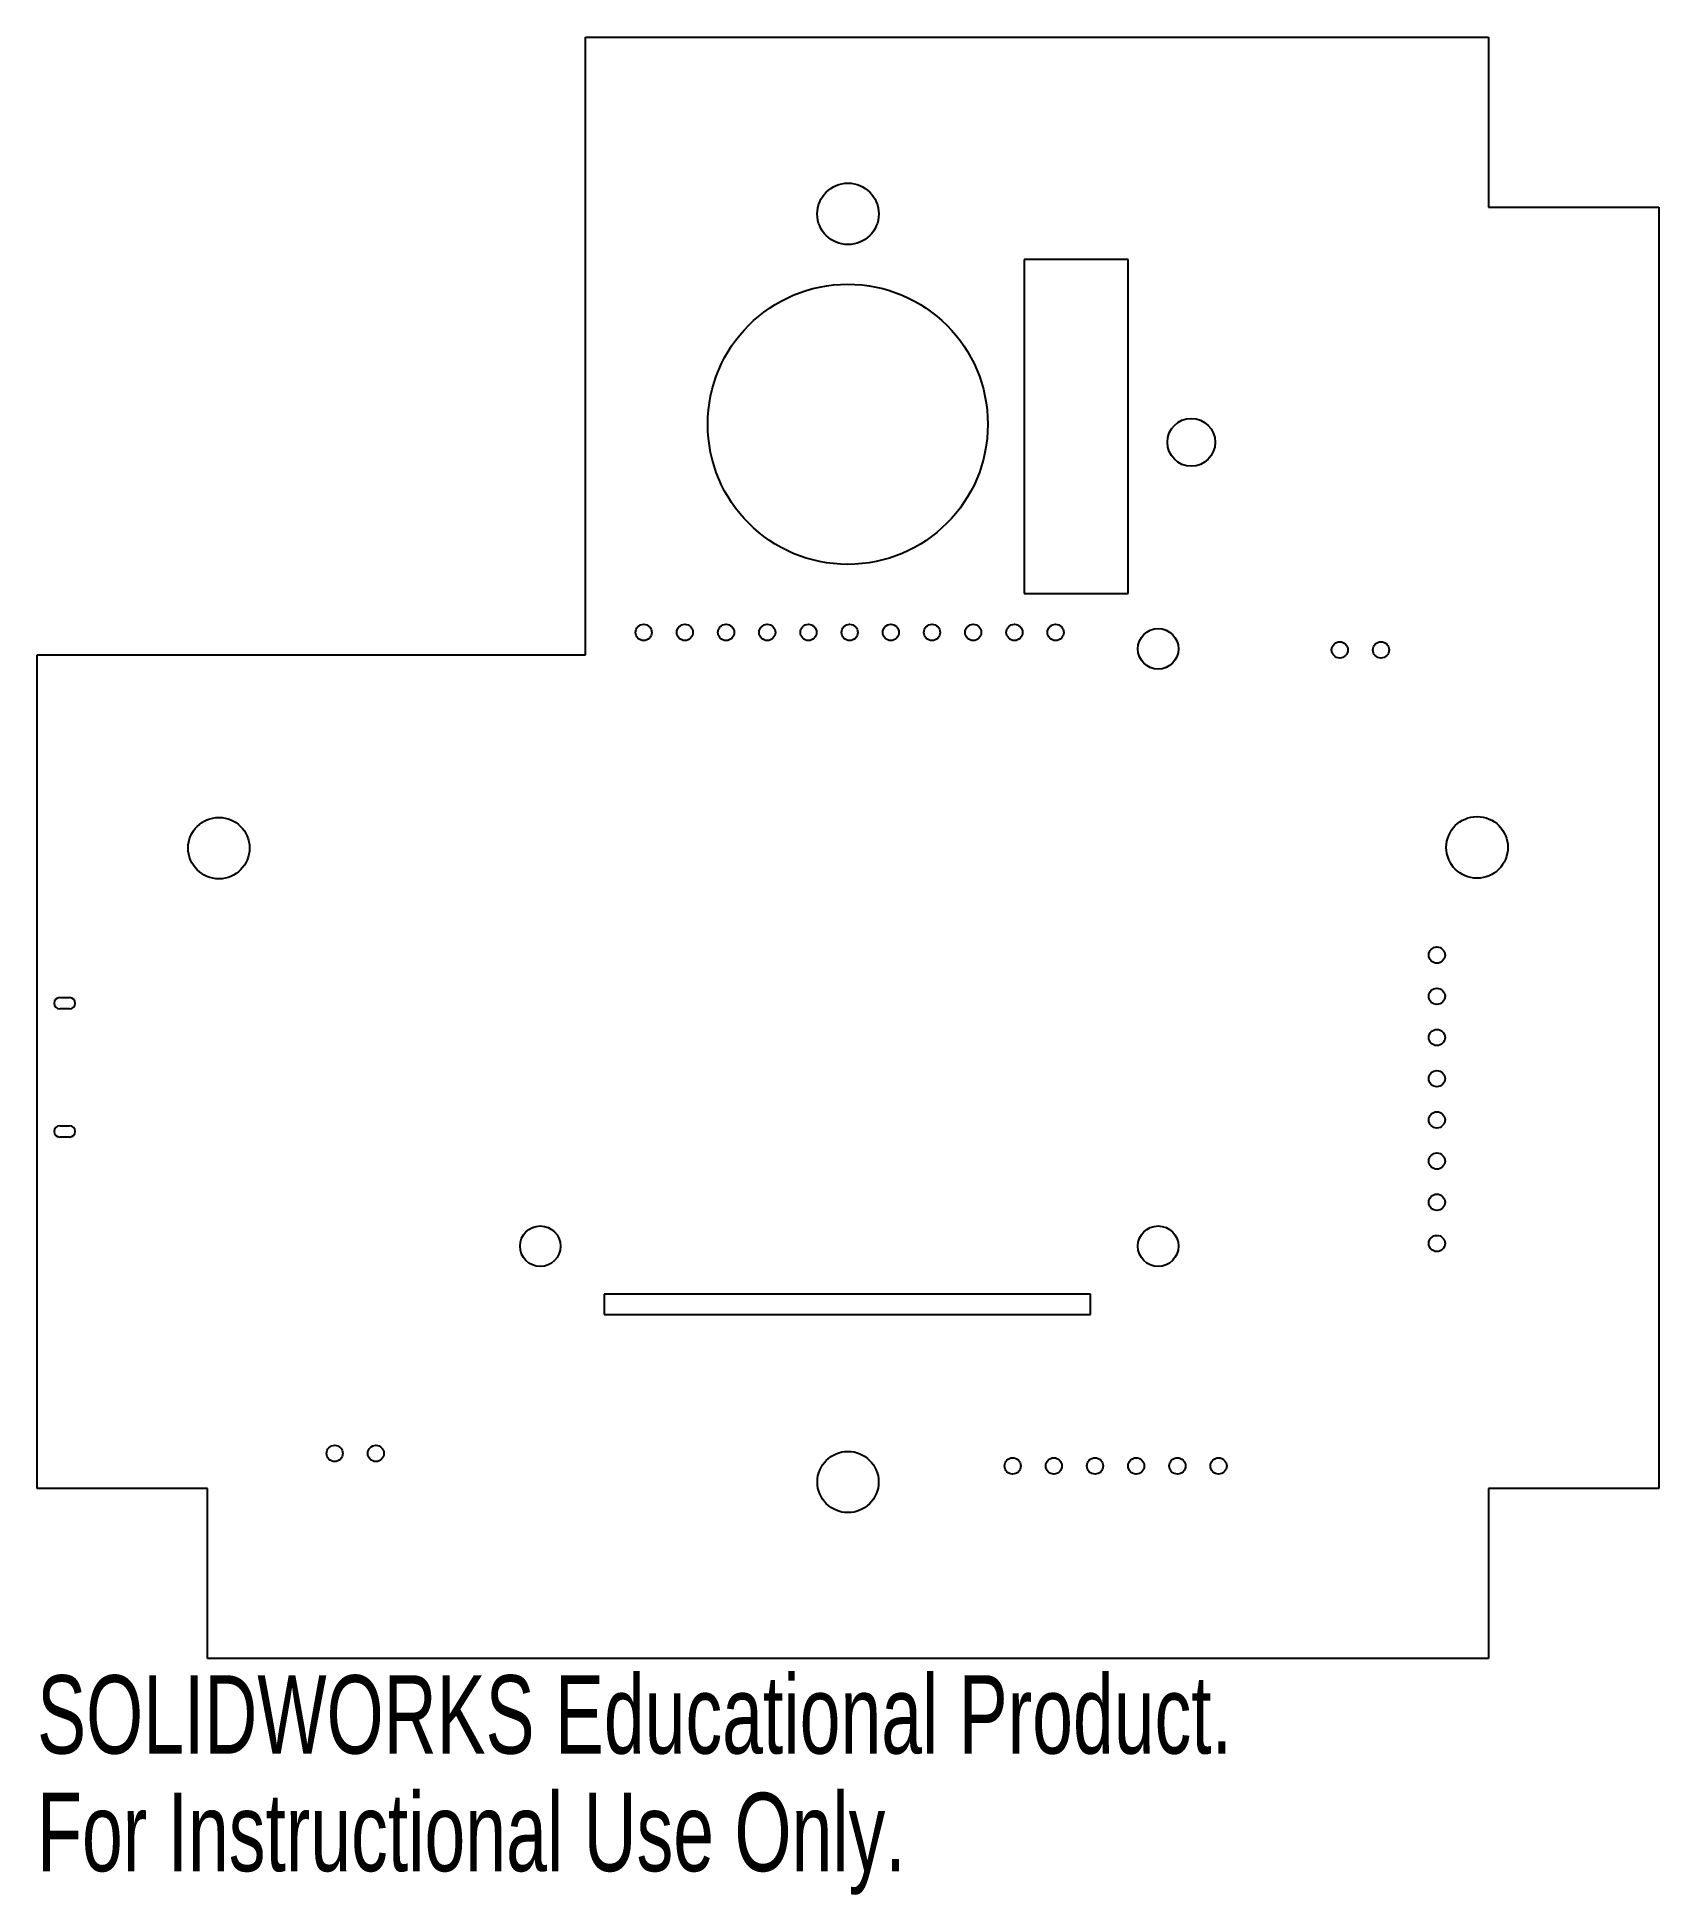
# Model space of a CAD drawing. Header units: inches. Extents: x 0.51 to 4.45, y -5.02 to -0.51.
import ezdxf

# ---------------------------------------------------------------- set-up
doc = ezdxf.new("R2010")
doc.units = ezdxf.units.IN
doc.header["$MEASUREMENT"] = 0
doc.styles.add('SLDTEXTSTYLE0', font='TXT', dxfattribs={"width": 0.7})

msp = doc.modelspace()

# ---------------------------------------------------------------- linework, layer by layer
at = {"color": 7, "linetype": 'Continuous', "lineweight": 25}
for p, q in [((1.8432, -0.5118), (4.0353, -0.5118)), ((1.8432, -2.0112), (1.8432, -0.5118)), ((4.0353, -0.5118), (4.0354, -0.9242)), ((4.0354, -0.9242), (4.4488, -0.9242)), ((4.4488, -0.9242), (4.4488, -4.0344)), ((2.9077, -1.0519), (2.9077, -1.8619)), ((3.1601, -1.0519), (2.9077, -1.0519)), ((3.1601, -1.8619), (3.1601, -1.0519)), ((2.9077, -1.8619), (3.1601, -1.8619)), ((0.5118, -2.0112), (1.8432, -2.0112)), ((0.5118, -4.0344), (0.5118, -2.0112)), ((0.5669, -2.8432), (0.5906, -2.8432)), ((0.5906, -2.8708), (0.5669, -2.8708)), ((0.5669, -3.1542), (0.5906, -3.1542)), ((0.5906, -3.1818), (0.5669, -3.1818)), ((1.8882, -3.5632), (1.8882, -3.6128)), ((3.0693, -3.5632), (1.8882, -3.5632)), ((3.0693, -3.6128), (3.0693, -3.5632)), ((1.8882, -3.6128), (3.0693, -3.6128)), ((0.9252, -4.0344), (0.5118, -4.0344)), ((0.9252, -4.4478), (0.9252, -4.0344)), ((4.0354, -4.0344), (4.0354, -4.4478)), ((4.4488, -4.0344), (4.0354, -4.0344)), ((4.0354, -4.4478), (0.9252, -4.4478))]:
    msp.add_line(p, q, dxfattribs=at)
for centre, radius in [((2.4803, -0.9408), 0.0746), ((2.4798, -1.4515), 0.34), ((3.3137, -1.4952), 0.0581), ((1.9843, -1.9567), 0.0197), ((2.0843, -1.9567), 0.0197), ((2.1843, -1.9567), 0.0197), ((2.2843, -1.9567), 0.0197), ((2.3843, -1.9567), 0.0197), ((2.4843, -1.9567), 0.0197), ((2.5843, -1.9567), 0.0197), ((2.6843, -1.9567), 0.0197), ((2.7843, -1.9567), 0.0197), ((2.8843, -1.9567), 0.0197), ((2.9843, -1.9567), 0.0197), ((3.2333, -1.9966), 0.0492), ((3.6742, -1.9992), 0.0197), ((3.7742, -1.9992), 0.0197), ((0.953, -2.4803), 0.0746), ((4.0076, -2.4786), 0.0748), ((3.91, -2.74), 0.0197), ((3.91, -2.84), 0.0197), ((3.91, -2.94), 0.0197), ((3.91, -3.04), 0.0197), ((3.91, -3.14), 0.0197), ((3.91, -3.24), 0.0197), ((3.91, -3.34), 0.0197), ((1.7333, -3.4466), 0.0492), ((3.2333, -3.4466), 0.0492), ((3.91, -3.44), 0.0197), ((1.2341, -3.9496), 0.0197), ((1.3341, -3.9496), 0.0197), ((2.4803, -4.019), 0.0744), ((2.88, -3.98), 0.0197), ((2.98, -3.98), 0.0197), ((3.08, -3.98), 0.0197), ((3.18, -3.98), 0.0197), ((3.28, -3.98), 0.0197), ((3.38, -3.98), 0.0197)]:
    msp.add_circle(centre, radius, dxfattribs=at)
for centre, start, end in [((0.5669, -2.857), 90, 270), ((0.5906, -2.857), 270, 90), ((0.5669, -3.168), 90, 270), ((0.5906, -3.168), 270, 90)]:
    msp.add_arc(centre, 0.0138, start, end, dxfattribs=at)

# ---------------------------------------------------------------- texts
at = {"color": 7, "linetype": 'Continuous', "char_height": 0.1903, "attachment_point": 1, "style": 'SLDTEXTSTYLE0'}
for s, insert in [('SOLIDWORKS Educational Product.', (0.5118, -4.488)), ('For Instructional Use Only.', (0.5118, -4.7734))]:
    msp.add_mtext(s, dxfattribs=dict(at, insert=insert))

doc.saveas('drawing.dxf')
